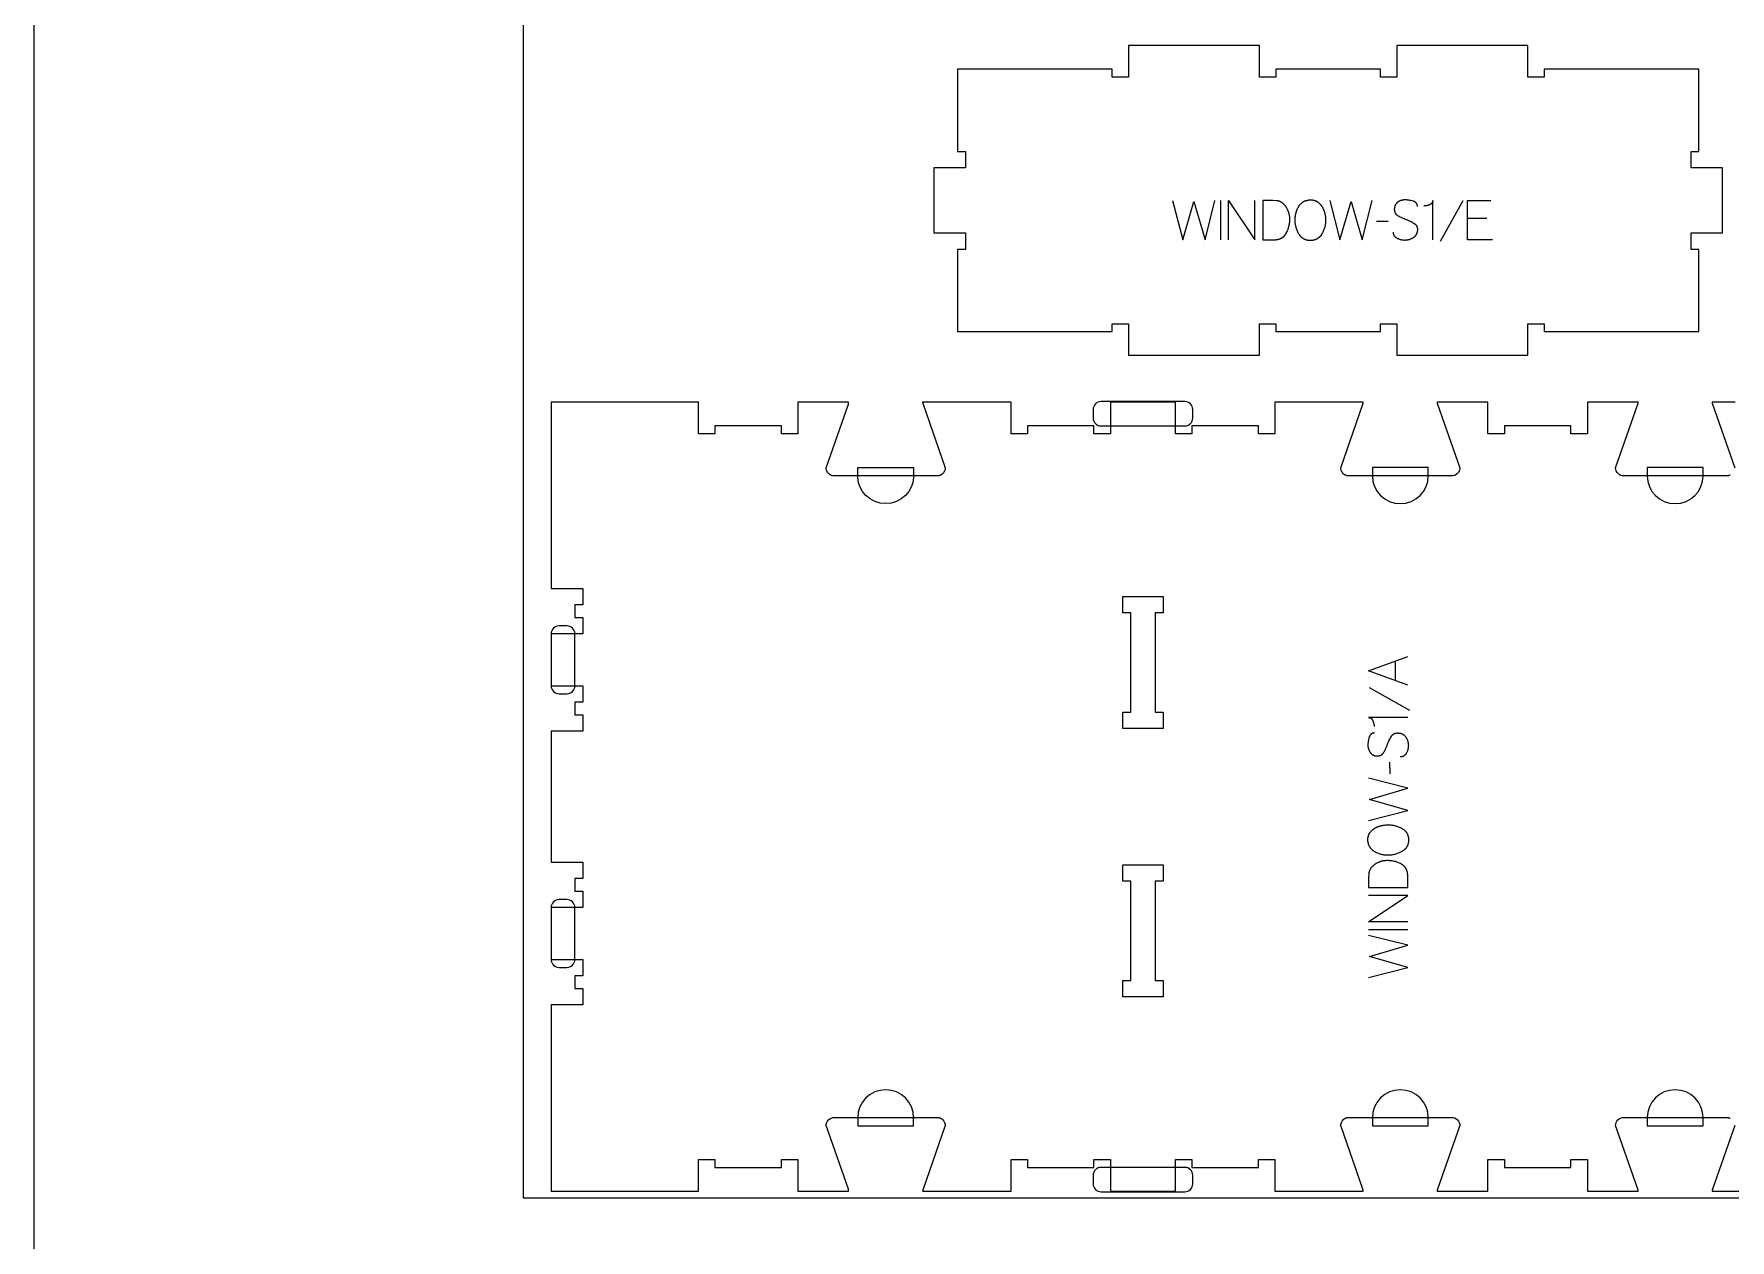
# Model space of a CAD drawing. Extents: x 0 to 4485, y 0 to 8771.
# Drawn here: x 0 to 1289, y 3731 to 4647 of the extents above; entities that cross this region are included whole.
import ezdxf

# ---------------------------------------------------------------- set-up
doc = ezdxf.new("R2010")
doc.units = 0
for name, color, linetype in [('0_SHEET_SPRUCEPLY_2440X122', 1, 'CONTINUOUS'), ('1_ANYTOOL_1MMDEEP_LABELS_S', 2, 'CONTINUOUS'), ('3_ANYTOOL_CUTTHROUGH_INSID', 4, 'CONTINUOUS'), ('4_ANYTOOL_CUTTHROUGH_OUTSI', 5, 'CONTINUOUS'), ('5_ANYTOOL_HALF_MILL_9MM_IN', 3, 'CONTINUOUS'), ('DONOTCUT', 7, 'CONTINUOUS')]:
    doc.layers.add(name, color=color, linetype=linetype)

msp = doc.modelspace()

# ---------------------------------------------------------------- linework, layer by layer
at = {"layer": '0_SHEET_SPRUCEPLY_2440X122'}
msp.add_lwpolyline([(371.7, 4982.6), (371.7, 3762.6), (2811.7, 3762.6), (2811.7, 4982.6)], close=True, dxfattribs=at)
at = {"layer": '1_ANYTOOL_1MMDEEP_LABELS_S', "color": 2}
for points in [[(865.4, 4520.8), (873.1, 4490.8), (881.6, 4519.9), (890.1, 4490.8), (897.6, 4520.8)], [(901.9, 4520.8), (901.9, 4490.8)], [(907.9, 4490.8), (907.9, 4520.8), (928, 4490.8), (928, 4520.8)], [(984.8, 4520.8), (992.5, 4490.8), (1001, 4519.9), (1009.5, 4490.8), (1017, 4520.8)], [(1051.4, 4516.2), (1051.4, 4516.4), (1051.4, 4516.5), (1051.4, 4516.6), (1051.4, 4516.7), (1051.4, 4516.8), (1051.4, 4516.8), (1051.4, 4516.9), (1051.4, 4517), (1051.4, 4517.1), (1051.3, 4517.2), (1051.3, 4517.3), (1051.3, 4517.4), (1051.3, 4517.4), (1051.3, 4517.5), (1051.2, 4517.6), (1051.2, 4517.7), (1051.2, 4517.7), (1051.1, 4517.8), (1051.1, 4517.9), (1051.1, 4518), (1051, 4518), (1051, 4518.1), (1051, 4518.2), (1050.9, 4518.3), (1050.9, 4518.3), (1050.8, 4518.4), (1050.8, 4518.5), (1050.8, 4518.5), (1050.7, 4518.6), (1050.7, 4518.7), (1050.6, 4518.7), (1050.6, 4518.8), (1050.5, 4518.8), (1050.5, 4518.9), (1050.4, 4519), (1050.3, 4519), (1050.3, 4519.1), (1050.2, 4519.1), (1050.2, 4519.2), (1050.1, 4519.2), (1050, 4519.3), (1050, 4519.3), (1049.9, 4519.4), (1049.8, 4519.4), (1049.7, 4519.5), (1049.7, 4519.5), (1049.6, 4519.6), (1049.5, 4519.6), (1049.4, 4519.7), (1049.3, 4519.7), (1049.3, 4519.8), (1049.1, 4519.8), (1048.9, 4519.9), (1048.7, 4520), (1048.6, 4520.1), (1048.4, 4520.1), (1048.2, 4520.2), (1047.3, 4520.4), (1046.5, 4520.6), (1045.8, 4520.8), (1045, 4520.9), (1044.6, 4521), (1044.2, 4521), (1043.9, 4521), (1043.5, 4521.1), (1043.1, 4521.1), (1042.8, 4521.1), (1042.4, 4521.1), (1042, 4521.1), (1041.9, 4521.1), (1041.7, 4521.1), (1041.5, 4521.1), (1041.3, 4521.1), (1041.1, 4521.1), (1040.9, 4521.1), (1040.7, 4521), (1040.5, 4521), (1040.3, 4521), (1040.2, 4521), (1040, 4520.9), (1039.8, 4520.9), (1039.6, 4520.8), (1039.4, 4520.8), (1039.3, 4520.7), (1039.1, 4520.7), (1038.9, 4520.6), (1038.7, 4520.6), (1038.6, 4520.5), (1038.4, 4520.4), (1038.2, 4520.3), (1038, 4520.3), (1037.9, 4520.2), (1037.7, 4520.1), (1037.5, 4520), (1037.4, 4519.9), (1037.2, 4519.8), (1037.1, 4519.7), (1036.9, 4519.6), (1036.7, 4519.5), (1036.6, 4519.4), (1036.4, 4519.3), (1036.3, 4519.2), (1036.1, 4519.1), (1036, 4519), (1035.8, 4518.8), (1035.7, 4518.7), (1035.6, 4518.6), (1035.5, 4518.4), (1035.3, 4518.3), (1035.2, 4518.2), (1035.1, 4518), (1035, 4517.9), (1034.9, 4517.7), (1034.8, 4517.6), (1034.7, 4517.4), (1034.6, 4517.3), (1034.6, 4517.1), (1034.5, 4516.9), (1034.4, 4516.8), (1034.4, 4516.6), (1034.3, 4516.4), (1034.2, 4516.2), (1034.2, 4516.1), (1034.1, 4515.9), (1034.1, 4515.7), (1034.1, 4515.5), (1034, 4515.3), (1034, 4515.1), (1034, 4514.9), (1034, 4514.7), (1034, 4514.5), (1033.9, 4514.3), (1033.9, 4514.1), (1033.9, 4513.9), (1034, 4513.7), (1034, 4513.5), (1034, 4513.3), (1034, 4513.1), (1034, 4512.9), (1034.1, 4512.7), (1034.1, 4512.5), (1034.2, 4512.3), (1034.2, 4512.1), (1034.3, 4511.9), (1034.3, 4511.8), (1034.4, 4511.7), (1034.4, 4511.6), (1034.4, 4511.5), (1034.5, 4511.4), (1034.5, 4511.3), (1034.6, 4511.3), (1034.6, 4511.2), (1034.7, 4511.1), (1034.7, 4511), (1034.7, 4510.9), (1034.8, 4510.9), (1034.8, 4510.8), (1034.9, 4510.7), (1034.9, 4510.6), (1035, 4510.6), (1035.1, 4510.5), (1035.1, 4510.4), (1035.2, 4510.4), (1035.2, 4510.3), (1035.3, 4510.2), (1035.3, 4510.2), (1035.4, 4510.1), (1035.5, 4510), (1035.5, 4510), (1035.7, 4509.8), (1035.8, 4509.7), (1036, 4509.6), (1036.1, 4509.5), (1036.3, 4509.4), (1036.4, 4509.3), (1036.6, 4509.1), (1036.8, 4509), (1037.5, 4508.7), (1038.2, 4508.3), (1039, 4507.9), (1039.7, 4507.6), (1040.5, 4507.2), (1041.3, 4506.9), (1042.1, 4506.6), (1042.9, 4506.2), (1043.8, 4505.9), (1044.6, 4505.6), (1045.4, 4505.3), (1046.1, 4504.9), (1046.9, 4504.5), (1047.6, 4504.1), (1048.3, 4503.7), (1049, 4503.3), (1049.2, 4503.2), (1049.3, 4503.1), (1049.5, 4503), (1049.5, 4502.9), (1049.6, 4502.8), (1049.7, 4502.8), (1049.8, 4502.7), (1049.8, 4502.7), (1049.9, 4502.6), (1050, 4502.5), (1050, 4502.5), (1050.1, 4502.4), (1050.2, 4502.3), (1050.2, 4502.3), (1050.3, 4502.2), (1050.3, 4502.1), (1050.4, 4502), (1050.4, 4502), (1050.5, 4501.9), (1050.5, 4501.8), (1050.6, 4501.7), (1050.6, 4501.7), (1050.7, 4501.6), (1050.7, 4501.5), (1050.8, 4501.4), (1050.8, 4501.3), (1050.9, 4501.3), (1050.9, 4501.2), (1050.9, 4501.1), (1051, 4501), (1051, 4500.9), (1051, 4500.8), (1051.1, 4500.7), (1051.1, 4500.6), (1051.1, 4500.6), (1051.2, 4500.5), (1051.2, 4500.4), (1051.2, 4500.2), (1051.3, 4500), (1051.3, 4499.8), (1051.4, 4499.6), (1051.4, 4499.4), (1051.4, 4499.2), (1051.4, 4499), (1051.4, 4498.8), (1051.4, 4498.5), (1051.4, 4498.3), (1051.4, 4498.1), (1051.4, 4497.9), (1051.4, 4497.6), (1051.3, 4497.4), (1051.3, 4497.2), (1051.3, 4497), (1051.2, 4496.7), (1051.2, 4496.5), (1051.1, 4496.3), (1051.1, 4496.1), (1051, 4495.9), (1051, 4495.7), (1050.9, 4495.5), (1050.8, 4495.3), (1050.7, 4495.1), (1050.6, 4495), (1050.5, 4494.8), (1050.4, 4494.6), (1050.3, 4494.4), (1050.2, 4494.3), (1050.1, 4494.1), (1050, 4493.9), (1049.9, 4493.8), (1049.8, 4493.6), (1049.6, 4493.5), (1049.5, 4493.3), (1049.3, 4493.2), (1049.2, 4493.1), (1049.1, 4492.9), (1048.9, 4492.8), (1048.7, 4492.7), (1048.6, 4492.5), (1048.4, 4492.4), (1048.2, 4492.3), (1047.9, 4492.1), (1047.5, 4491.9), (1047.1, 4491.7), (1046.8, 4491.5), (1046.4, 4491.3), (1046, 4491.2), (1045.8, 4491.1), (1045.6, 4491.1), (1045.4, 4491), (1045.2, 4490.9), (1045, 4490.9), (1044.8, 4490.8), (1044.6, 4490.8), (1044.5, 4490.7), (1044.3, 4490.7), (1044.1, 4490.6), (1043.9, 4490.6), (1043.7, 4490.6), (1043.5, 4490.5), (1043.3, 4490.5), (1042.8, 4490.5), (1042.4, 4490.5), (1042, 4490.4), (1041.6, 4490.4), (1041.2, 4490.5), (1040.8, 4490.5), (1040.4, 4490.5), (1040, 4490.6), (1039.6, 4490.6), (1039.2, 4490.7), (1038.8, 4490.8), (1038.5, 4490.9), (1038.1, 4491), (1037.7, 4491.2), (1037.4, 4491.3), (1037, 4491.5), (1036.7, 4491.6), (1036.3, 4491.8), (1036, 4492), (1035.8, 4492.1), (1035.6, 4492.2), (1035.5, 4492.3), (1035.3, 4492.4), (1035.2, 4492.5), (1035, 4492.6), (1034.9, 4492.8), (1034.8, 4492.9), (1034.6, 4493), (1034.5, 4493.1), (1034.4, 4493.3), (1034.3, 4493.4), (1034.2, 4493.5), (1034.2, 4493.5), (1034.1, 4493.6), (1034.1, 4493.7), (1034, 4493.7), (1034, 4493.8), (1033.9, 4493.9), (1033.9, 4493.9), (1033.9, 4494), (1033.8, 4494.1), (1033.8, 4494.2), (1033.7, 4494.2), (1033.7, 4494.3), (1033.7, 4494.4), (1033.6, 4494.5), (1033.6, 4494.6), (1033.6, 4494.6), (1033.5, 4494.7), (1033.5, 4494.8), (1033.5, 4494.9), (1033.4, 4495), (1033.4, 4495.2), (1033.3, 4495.4), (1033.3, 4495.6), (1033.3, 4495.7), (1033.3, 4495.9), (1033.2, 4496.1), (1033.2, 4496.3), (1033.2, 4496.5), (1033.2, 4496.7)], [(1063.3, 4490.8), (1063.3, 4520.8), (1063.3, 4520.7), (1063.3, 4520.5), (1063.2, 4520.4), (1063.2, 4520.2), (1063.2, 4520.1), (1063.1, 4520), (1063.1, 4519.8), (1063, 4519.7), (1063, 4519.6), (1062.9, 4519.4), (1062.9, 4519.4), (1062.9, 4519.3), (1062.8, 4519.3), (1062.8, 4519.2), (1062.8, 4519.1), (1062.7, 4519.1), (1062.7, 4519), (1062.7, 4519), (1062.6, 4518.9), (1062.6, 4518.9), (1062.5, 4518.8), (1062.5, 4518.8), (1062.5, 4518.7), (1062.4, 4518.7), (1062.4, 4518.6), (1062.3, 4518.6), (1062.3, 4518.5), (1062.2, 4518.5), (1062.2, 4518.4), (1062.1, 4518.4), (1062.1, 4518.3), (1062, 4518.3), (1061.9, 4518.2), (1061.8, 4518.1), (1061.7, 4518), (1061.6, 4517.9), (1061.5, 4517.8), (1061.4, 4517.8), (1061.2, 4517.7), (1061.1, 4517.6), (1061, 4517.6), (1060.8, 4517.5), (1060.7, 4517.4), (1060.4, 4517.3), (1060.1, 4517.2), (1059.8, 4517.1), (1059.5, 4517), (1059.3, 4516.9), (1059, 4516.8), (1058.7, 4516.8), (1058.4, 4516.7), (1058.2, 4516.6), (1057.9, 4516.6), (1057.6, 4516.6), (1057.4, 4516.5), (1057.1, 4516.5), (1056.8, 4516.5), (1056.6, 4516.5), (1056.3, 4516.5)], [(1086, 4520.3), (1068.8, 4489.5)], [(1108.4, 4490.8), (1089.4, 4490.8), (1089.4, 4520.8), (1107.3, 4520.8)], [(1029.2, 4504.7), (1020.4, 4504.6)], [(1104.1, 4506.9), (1089.4, 4506.9)], [(1044.2, 4152.3), (1014.2, 4163.2), (1044.2, 4174.2)], [(1034.7, 4155.7), (1034.7, 4170.7)], [(1014.7, 4150.6), (1045.5, 4133.4)], [(1044.2, 4127.8), (1014.2, 4127.8), (1014.3, 4127.8), (1014.5, 4127.8), (1014.6, 4127.8), (1014.8, 4127.7), (1014.9, 4127.7), (1015, 4127.7), (1015.2, 4127.6), (1015.3, 4127.6), (1015.4, 4127.5), (1015.6, 4127.5), (1015.6, 4127.4), (1015.7, 4127.4), (1015.7, 4127.4), (1015.8, 4127.3), (1015.9, 4127.3), (1015.9, 4127.3), (1016, 4127.2), (1016, 4127.2), (1016.1, 4127.2), (1016.1, 4127.1), (1016.2, 4127.1), (1016.2, 4127), (1016.3, 4127), (1016.4, 4127), (1016.4, 4126.9), (1016.5, 4126.9), (1016.5, 4126.8), (1016.6, 4126.8), (1016.6, 4126.7), (1016.6, 4126.7), (1016.7, 4126.6), (1016.7, 4126.6), (1016.8, 4126.5), (1016.9, 4126.4), (1017, 4126.3), (1017.1, 4126.1), (1017.2, 4126), (1017.2, 4125.9), (1017.3, 4125.8), (1017.4, 4125.6), (1017.5, 4125.5), (1017.5, 4125.4), (1017.6, 4125.2), (1017.7, 4124.9), (1017.8, 4124.7), (1017.9, 4124.4), (1018, 4124.1), (1018.1, 4123.8), (1018.2, 4123.5), (1018.2, 4123.3), (1018.3, 4123), (1018.4, 4122.7), (1018.4, 4122.4), (1018.5, 4122.2), (1018.5, 4121.9), (1018.5, 4121.6), (1018.5, 4121.4), (1018.5, 4121.1), (1018.5, 4120.9)], [(1018.8, 4116), (1018.6, 4116), (1018.5, 4116), (1018.4, 4116), (1018.3, 4116), (1018.3, 4115.9), (1018.2, 4115.9), (1018.1, 4115.9), (1018, 4115.9), (1017.9, 4115.9), (1017.8, 4115.9), (1017.7, 4115.9), (1017.7, 4115.8), (1017.6, 4115.8), (1017.5, 4115.8), (1017.4, 4115.8), (1017.3, 4115.7), (1017.3, 4115.7), (1017.2, 4115.7), (1017.1, 4115.7), (1017, 4115.6), (1017, 4115.6), (1016.9, 4115.5), (1016.8, 4115.5), (1016.7, 4115.5), (1016.7, 4115.4), (1016.6, 4115.4), (1016.5, 4115.3), (1016.5, 4115.3), (1016.4, 4115.3), (1016.3, 4115.2), (1016.3, 4115.2), (1016.2, 4115.1), (1016.2, 4115), (1016.1, 4115), (1016, 4114.9), (1016, 4114.9), (1015.9, 4114.8), (1015.9, 4114.8), (1015.8, 4114.7), (1015.8, 4114.6), (1015.7, 4114.6), (1015.7, 4114.5), (1015.6, 4114.4), (1015.6, 4114.4), (1015.5, 4114.3), (1015.5, 4114.2), (1015.4, 4114.1), (1015.4, 4114), (1015.3, 4114), (1015.3, 4113.9), (1015.2, 4113.8), (1015.2, 4113.6), (1015.1, 4113.5), (1015, 4113.3), (1014.9, 4113.1), (1014.9, 4112.9), (1014.8, 4112.7), (1014.6, 4111.9), (1014.4, 4111.1), (1014.2, 4110.3), (1014.1, 4109.5), (1014.1, 4109.1), (1014, 4108.8), (1014, 4108.4), (1013.9, 4108), (1013.9, 4107.7), (1013.9, 4107.3), (1013.9, 4106.9), (1013.9, 4106.6), (1013.9, 4106.4), (1013.9, 4106.2), (1013.9, 4106), (1013.9, 4105.8), (1013.9, 4105.6), (1013.9, 4105.4), (1014, 4105.2), (1014, 4105.1), (1014, 4104.9), (1014.1, 4104.7), (1014.1, 4104.5), (1014.1, 4104.3), (1014.2, 4104.2), (1014.2, 4104), (1014.3, 4103.8), (1014.3, 4103.6), (1014.4, 4103.4), (1014.5, 4103.3), (1014.5, 4103.1), (1014.6, 4102.9), (1014.7, 4102.8), (1014.7, 4102.6), (1014.8, 4102.4), (1014.9, 4102.3), (1015, 4102.1), (1015.1, 4101.9), (1015.2, 4101.8), (1015.3, 4101.6), (1015.4, 4101.4), (1015.5, 4101.3), (1015.6, 4101.1), (1015.7, 4101), (1015.8, 4100.8), (1015.9, 4100.7), (1016.1, 4100.5), (1016.2, 4100.4), (1016.3, 4100.3), (1016.4, 4100.1), (1016.6, 4100), (1016.7, 4099.9), (1016.8, 4099.8), (1017, 4099.7), (1017.1, 4099.6), (1017.3, 4099.5), (1017.4, 4099.4), (1017.6, 4099.3), (1017.7, 4099.2), (1017.9, 4099.1), (1018.1, 4099), (1018.2, 4099), (1018.4, 4098.9), (1018.6, 4098.8), (1018.8, 4098.8), (1018.9, 4098.7), (1019.1, 4098.7), (1019.3, 4098.6), (1019.5, 4098.6), (1019.7, 4098.6), (1019.9, 4098.5), (1020.1, 4098.5), (1020.3, 4098.5), (1020.5, 4098.5), (1020.7, 4098.5), (1020.9, 4098.5), (1021.1, 4098.5), (1021.3, 4098.5), (1021.5, 4098.5), (1021.7, 4098.5), (1021.9, 4098.6), (1022.1, 4098.6), (1022.3, 4098.6), (1022.5, 4098.7), (1022.7, 4098.7), (1022.9, 4098.8), (1023.1, 4098.8), (1023.2, 4098.9), (1023.3, 4098.9), (1023.4, 4099), (1023.5, 4099), (1023.6, 4099), (1023.7, 4099.1), (1023.7, 4099.1), (1023.8, 4099.1), (1023.9, 4099.2), (1024, 4099.2), (1024.1, 4099.3), (1024.1, 4099.3), (1024.2, 4099.4), (1024.3, 4099.4), (1024.4, 4099.5), (1024.4, 4099.5), (1024.5, 4099.6), (1024.6, 4099.6), (1024.6, 4099.7), (1024.7, 4099.8), (1024.8, 4099.8), (1024.9, 4099.9), (1024.9, 4099.9), (1025, 4100), (1025, 4100.1), (1025.2, 4100.2), (1025.3, 4100.4), (1025.4, 4100.5), (1025.5, 4100.7), (1025.6, 4100.8), (1025.8, 4101), (1025.9, 4101.1), (1026, 4101.3), (1026.4, 4102), (1026.7, 4102.8), (1027.1, 4103.5), (1027.5, 4104.3), (1027.8, 4105.1), (1028.1, 4105.8), (1028.5, 4106.7), (1028.8, 4107.5), (1029.1, 4108.3), (1029.4, 4109.1), (1029.8, 4109.9), (1030.1, 4110.7), (1030.5, 4111.4), (1030.9, 4112.1), (1031.3, 4112.8), (1031.7, 4113.5), (1031.8, 4113.7), (1031.9, 4113.9), (1032, 4114), (1032.1, 4114.1), (1032.2, 4114.2), (1032.2, 4114.2), (1032.3, 4114.3), (1032.4, 4114.4), (1032.4, 4114.4), (1032.5, 4114.5), (1032.5, 4114.6), (1032.6, 4114.6), (1032.7, 4114.7), (1032.8, 4114.8), (1032.8, 4114.8), (1032.9, 4114.9), (1033, 4114.9), (1033, 4115), (1033.1, 4115), (1033.2, 4115.1), (1033.3, 4115.1), (1033.3, 4115.2), (1033.4, 4115.2), (1033.5, 4115.3), (1033.6, 4115.3), (1033.7, 4115.4), (1033.8, 4115.4), (1033.8, 4115.4), (1033.9, 4115.5), (1034, 4115.5), (1034.1, 4115.6), (1034.2, 4115.6), (1034.3, 4115.6), (1034.4, 4115.6), (1034.4, 4115.7), (1034.5, 4115.7), (1034.6, 4115.7), (1034.8, 4115.8), (1035, 4115.8), (1035.2, 4115.9), (1035.4, 4115.9), (1035.6, 4115.9), (1035.8, 4115.9), (1036, 4115.9), (1036.2, 4116), (1036.5, 4116), (1036.7, 4116), (1036.9, 4115.9), (1037.1, 4115.9), (1037.4, 4115.9), (1037.6, 4115.9), (1037.8, 4115.9), (1038, 4115.8), (1038.3, 4115.8), (1038.5, 4115.7), (1038.7, 4115.7), (1038.9, 4115.6), (1039.1, 4115.6), (1039.3, 4115.5), (1039.5, 4115.4), (1039.7, 4115.3), (1039.9, 4115.3), (1040, 4115.2), (1040.2, 4115.1), (1040.4, 4115), (1040.6, 4114.9), (1040.7, 4114.8), (1040.9, 4114.7), (1041.1, 4114.5), (1041.2, 4114.4), (1041.4, 4114.3), (1041.5, 4114.2), (1041.7, 4114), (1041.8, 4113.9), (1041.9, 4113.7), (1042.1, 4113.6), (1042.2, 4113.4), (1042.3, 4113.3), (1042.5, 4113.1), (1042.6, 4112.9), (1042.7, 4112.8), (1042.9, 4112.4), (1043.1, 4112), (1043.3, 4111.7), (1043.5, 4111.3), (1043.7, 4110.9), (1043.8, 4110.5), (1043.9, 4110.4), (1043.9, 4110.2), (1044, 4110), (1044.1, 4109.8), (1044.1, 4109.6), (1044.2, 4109.4), (1044.2, 4109.2), (1044.3, 4109), (1044.3, 4108.8), (1044.4, 4108.6), (1044.4, 4108.4), (1044.4, 4108.2), (1044.5, 4108), (1044.5, 4107.8), (1044.5, 4107.4), (1044.5, 4107), (1044.6, 4106.6), (1044.6, 4106.2), (1044.5, 4105.7), (1044.5, 4105.3), (1044.5, 4104.9), (1044.4, 4104.5), (1044.4, 4104.2), (1044.3, 4103.8), (1044.2, 4103.4), (1044.1, 4103), (1044, 4102.6), (1043.8, 4102.3), (1043.7, 4101.9), (1043.6, 4101.5), (1043.4, 4101.2), (1043.2, 4100.8), (1043, 4100.5), (1042.9, 4100.3), (1042.8, 4100.2), (1042.7, 4100), (1042.6, 4099.9), (1042.5, 4099.7), (1042.4, 4099.6), (1042.3, 4099.4), (1042.1, 4099.3), (1042, 4099.2), (1041.9, 4099.1), (1041.7, 4098.9), (1041.6, 4098.8), (1041.5, 4098.8), (1041.5, 4098.7), (1041.4, 4098.7), (1041.3, 4098.6), (1041.3, 4098.6), (1041.2, 4098.5), (1041.1, 4098.5), (1041.1, 4098.4), (1041, 4098.4), (1040.9, 4098.4), (1040.8, 4098.3), (1040.8, 4098.3), (1040.7, 4098.2), (1040.6, 4098.2), (1040.5, 4098.2), (1040.4, 4098.1), (1040.4, 4098.1), (1040.3, 4098.1), (1040.2, 4098.1), (1040.1, 4098), (1040, 4098), (1039.8, 4097.9), (1039.6, 4097.9), (1039.4, 4097.9), (1039.3, 4097.8), (1039.1, 4097.8), (1038.9, 4097.8), (1038.7, 4097.8), (1038.5, 4097.8), (1038.3, 4097.8)], [(1030.3, 4093.7), (1030.4, 4084.9)], [(1014.2, 4049.4), (1044.2, 4057.1), (1015.1, 4065.5), (1044.2, 4074), (1014.2, 4081.5)], [(1044.2, 3972.5), (1014.2, 3972.5), (1044.2, 3992.5), (1014.2, 3992.5)], [(1014.2, 3966.5), (1044.2, 3966.5)], [(1014.2, 3930), (1044.2, 3937.7), (1015.1, 3946.1), (1044.2, 3954.6), (1014.2, 3962.1)]]:
    msp.add_lwpolyline(points, dxfattribs=at)
for points in [[(934, 4520.8), (934, 4490.8), (942.6, 4490.9), (943, 4490.9), (943.4, 4490.9), (943.8, 4490.9), (944.2, 4491), (944.6, 4491), (944.9, 4491.1), (945.3, 4491.1), (945.6, 4491.2), (946, 4491.3), (946.3, 4491.4), (946.7, 4491.5), (947, 4491.6), (947.3, 4491.7), (947.5, 4491.8), (947.6, 4491.9), (947.8, 4491.9), (947.9, 4492), (948.1, 4492.1), (948.2, 4492.2), (948.4, 4492.3), (948.5, 4492.3), (948.6, 4492.4), (948.8, 4492.5), (948.9, 4492.6), (949, 4492.7), (949.2, 4492.8), (949.3, 4492.9), (949.4, 4493), (949.6, 4493.1), (949.7, 4493.2), (949.8, 4493.3), (949.9, 4493.4), (950, 4493.5), (950.2, 4493.6), (950.3, 4493.7), (950.4, 4493.8), (950.5, 4494), (950.6, 4494.1), (950.7, 4494.2), (950.8, 4494.3), (950.9, 4494.5), (951, 4494.6), (951.1, 4494.7), (951.2, 4494.9), (951.3, 4495), (951.5, 4495.3), (951.7, 4495.6), (951.8, 4495.9), (952.1, 4496.5), (952.4, 4497.1), (952.7, 4497.8), (953, 4498.4), (953.2, 4499), (953.4, 4499.7), (953.6, 4500.3), (953.8, 4501), (953.9, 4501.7), (954.1, 4502.3), (954.2, 4503), (954.3, 4503.7), (954.4, 4504.4), (954.4, 4505.1), (954.4, 4505.8), (954.4, 4506.5), (954.4, 4507.1), (954.4, 4507.7), (954.4, 4508.2), (954.3, 4508.8), (954.2, 4509.4), (954.2, 4509.7), (954.1, 4510), (954, 4510.2), (954, 4510.5), (953.9, 4510.8), (953.8, 4511.1), (953.7, 4511.4), (953.7, 4511.6), (953.6, 4511.9), (953.5, 4512.2), (953.4, 4512.4), (953.3, 4512.7), (953.2, 4513), (953, 4513.2), (952.8, 4513.8), (952.5, 4514.3), (952.3, 4514.8), (952, 4515.3), (951.8, 4515.6), (951.6, 4515.9), (951.4, 4516.2), (951.2, 4516.5), (951, 4516.7), (950.7, 4517), (950.5, 4517.3), (950.3, 4517.5), (950.1, 4517.7), (949.9, 4517.9), (949.6, 4518.2), (949.4, 4518.4), (949.2, 4518.6), (948.9, 4518.7), (948.7, 4518.9), (948.4, 4519.1), (948.2, 4519.2), (947.9, 4519.4), (947.7, 4519.5), (947.4, 4519.7), (947.2, 4519.8), (946.9, 4519.9), (946.6, 4520), (946.4, 4520.1), (946.1, 4520.2), (945.8, 4520.3), (945.5, 4520.3), (945.2, 4520.4), (944.9, 4520.4), (944.6, 4520.5), (944.4, 4520.5), (944.1, 4520.5), (941.6, 4520.6), (939.1, 4520.7), (936.6, 4520.8)], [(970.5, 4521.1), (970.9, 4521.1), (971.3, 4521.1), (971.6, 4521.1), (972, 4521), (972.1, 4521), (972.3, 4521), (972.5, 4521), (972.6, 4520.9), (972.8, 4520.9), (973, 4520.8), (973.1, 4520.8), (973.3, 4520.8), (973.5, 4520.7), (973.6, 4520.7), (973.8, 4520.6), (973.9, 4520.6), (974.1, 4520.5), (974.2, 4520.4), (974.4, 4520.4), (974.5, 4520.3), (974.7, 4520.2), (974.8, 4520.2), (974.9, 4520.1), (975.1, 4520), (975.2, 4519.9), (975.4, 4519.8), (975.5, 4519.7), (975.6, 4519.7), (975.9, 4519.5), (976.1, 4519.3), (976.4, 4519.1), (976.6, 4518.9), (976.9, 4518.7), (977.1, 4518.4), (977.3, 4518.2), (977.5, 4518), (977.7, 4517.7), (977.9, 4517.5), (978.2, 4517.2), (978.3, 4517), (978.5, 4516.7), (978.7, 4516.5), (978.9, 4516.2), (979.1, 4515.9), (979.2, 4515.6), (979.4, 4515.3), (979.5, 4515), (979.7, 4514.7), (979.8, 4514.4), (980, 4514.1), (980.1, 4513.8), (980.2, 4513.5), (980.4, 4513.2), (980.5, 4512.9), (980.6, 4512.6), (980.7, 4512.2), (980.8, 4511.9), (980.9, 4511.6), (981, 4511.2), (981, 4510.9), (981.2, 4510.2), (981.3, 4509.5), (981.4, 4508.9), (981.5, 4508.2), (981.6, 4507.5), (981.6, 4506.9), (981.7, 4506.3), (981.7, 4505.6), (981.6, 4505), (981.6, 4504.3), (981.6, 4503.7), (981.5, 4503.1), (981.4, 4502.4), (981.3, 4501.8), (981.1, 4501.2), (981, 4500.5), (980.8, 4499.9), (980.6, 4499.2), (980.4, 4498.6), (980.1, 4498), (979.8, 4497.3), (979.5, 4496.7), (979.2, 4496.1), (978.9, 4495.4), (978.7, 4495.1), (978.5, 4494.8), (978.3, 4494.5), (978.2, 4494.2), (978, 4493.9), (977.7, 4493.7), (977.5, 4493.4), (977.3, 4493.2), (977.2, 4493.1), (977.1, 4493), (977, 4492.8), (976.9, 4492.7), (976.7, 4492.6), (976.6, 4492.5), (976.5, 4492.4), (976.4, 4492.3), (976.2, 4492.2), (976.1, 4492.1), (976, 4492), (975.9, 4491.9), (975.7, 4491.8), (975.6, 4491.8), (975.5, 4491.7), (975.3, 4491.6), (975.2, 4491.5), (975.1, 4491.4), (974.9, 4491.4), (974.8, 4491.3), (974.6, 4491.2), (974.5, 4491.2), (974.3, 4491.1), (974.2, 4491), (974, 4491), (973.9, 4490.9), (973.7, 4490.9), (973.6, 4490.8), (973.3, 4490.7), (973, 4490.6), (972.6, 4490.6), (972.3, 4490.5), (972, 4490.4), (971.6, 4490.4), (971.3, 4490.4), (970.9, 4490.3), (970.5, 4490.3), (970.2, 4490.3), (969.8, 4490.3), (969.4, 4490.3), (969, 4490.4), (968.7, 4490.4), (968.3, 4490.4), (968, 4490.5), (967.6, 4490.6), (967.3, 4490.6), (967, 4490.7), (966.7, 4490.8), (966.5, 4490.9), (966.3, 4490.9), (966.2, 4491), (966, 4491), (965.9, 4491.1), (965.7, 4491.2), (965.6, 4491.2), (965.4, 4491.3), (965.3, 4491.4), (965.1, 4491.5), (965, 4491.5), (964.9, 4491.6), (964.7, 4491.7), (964.6, 4491.8), (964.4, 4491.9), (964.3, 4492), (964.2, 4492.1), (964, 4492.1), (963.9, 4492.2), (963.8, 4492.3), (963.7, 4492.4), (963.5, 4492.6), (963.4, 4492.7), (963.3, 4492.8), (963.2, 4492.9), (963.1, 4493), (962.9, 4493.1), (962.8, 4493.2), (962.7, 4493.4), (962.6, 4493.5), (962.4, 4493.7), (962.2, 4494), (962, 4494.3), (961.8, 4494.6), (961.6, 4494.9), (961.4, 4495.2), (961.2, 4495.5), (960.9, 4496.2), (960.6, 4496.8), (960.3, 4497.4), (960, 4498.1), (959.8, 4498.7), (959.6, 4499.4), (959.3, 4500), (959.2, 4500.7), (959, 4501.4), (958.9, 4502), (958.7, 4502.7), (958.6, 4503.3), (958.6, 4504), (958.5, 4504.6), (958.5, 4505.3), (958.5, 4505.9), (958.5, 4506.6), (958.5, 4507.3), (958.6, 4508), (958.7, 4508.7), (958.8, 4509.3), (958.9, 4510), (959, 4510.6), (959.2, 4511.3), (959.4, 4511.9), (959.6, 4512.6), (959.8, 4513.2), (960.1, 4513.9), (960.4, 4514.5), (960.7, 4515.1), (961, 4515.7), (961.4, 4516.3), (961.6, 4516.6), (961.7, 4516.9), (961.9, 4517.2), (962.1, 4517.4), (962.4, 4517.7), (962.6, 4517.9), (962.8, 4518.2), (963, 4518.4), (963.1, 4518.5), (963.3, 4518.6), (963.4, 4518.7), (963.5, 4518.9), (963.6, 4519), (963.8, 4519.1), (963.9, 4519.2), (964, 4519.2), (964.1, 4519.3), (964.3, 4519.4), (964.4, 4519.5), (964.5, 4519.6), (964.7, 4519.7), (964.8, 4519.8), (965, 4519.8), (965.1, 4519.9), (965.2, 4520), (965.4, 4520.1), (965.7, 4520.2), (966, 4520.3), (966.3, 4520.5), (966.6, 4520.6), (966.9, 4520.7), (967.3, 4520.8), (967.6, 4520.8), (967.9, 4520.9), (968.3, 4521), (968.6, 4521), (969, 4521.1), (969.4, 4521.1), (969.7, 4521.1), (970.1, 4521.1)], [(1013.9, 4035.1), (1013.9, 4035.4), (1013.9, 4035.8), (1013.9, 4036.2), (1014, 4036.5), (1014, 4036.7), (1014, 4036.8), (1014, 4037), (1014.1, 4037.2), (1014.1, 4037.3), (1014.2, 4037.5), (1014.2, 4037.7), (1014.2, 4037.8), (1014.3, 4038), (1014.3, 4038.1), (1014.4, 4038.3), (1014.5, 4038.5), (1014.5, 4038.6), (1014.6, 4038.8), (1014.6, 4038.9), (1014.7, 4039.1), (1014.8, 4039.2), (1014.8, 4039.3), (1014.9, 4039.5), (1015, 4039.6), (1015.1, 4039.8), (1015.2, 4039.9), (1015.3, 4040), (1015.4, 4040.2), (1015.5, 4040.4), (1015.7, 4040.7), (1015.9, 4040.9), (1016.1, 4041.2), (1016.4, 4041.4), (1016.6, 4041.6), (1016.8, 4041.9), (1017, 4042.1), (1017.3, 4042.3), (1017.5, 4042.5), (1017.8, 4042.7), (1018, 4042.9), (1018.3, 4043.1), (1018.5, 4043.3), (1018.8, 4043.4), (1019.1, 4043.6), (1019.4, 4043.8), (1019.7, 4043.9), (1020, 4044.1), (1020.3, 4044.2), (1020.6, 4044.4), (1020.9, 4044.5), (1021.2, 4044.6), (1021.5, 4044.8), (1021.8, 4044.9), (1022.1, 4045), (1022.4, 4045.1), (1022.8, 4045.2), (1023.1, 4045.3), (1023.4, 4045.4), (1023.8, 4045.5), (1024.1, 4045.6), (1024.8, 4045.7), (1025.5, 4045.9), (1026.1, 4046), (1026.8, 4046), (1027.5, 4046.1), (1028.1, 4046.2), (1028.8, 4046.2), (1029.4, 4046.2), (1030, 4046.2), (1030.7, 4046.2), (1031.3, 4046.1), (1031.9, 4046), (1032.6, 4045.9), (1033.2, 4045.8), (1033.9, 4045.7), (1034.5, 4045.5), (1035.1, 4045.3), (1035.8, 4045.1), (1036.4, 4044.9), (1037, 4044.6), (1037.7, 4044.4), (1038.3, 4044.1), (1039, 4043.8), (1039.6, 4043.4), (1039.9, 4043.3), (1040.2, 4043.1), (1040.5, 4042.9), (1040.8, 4042.7), (1041.1, 4042.5), (1041.3, 4042.3), (1041.6, 4042.1), (1041.8, 4041.9), (1041.9, 4041.7), (1042.1, 4041.6), (1042.2, 4041.5), (1042.3, 4041.4), (1042.4, 4041.3), (1042.5, 4041.2), (1042.6, 4041), (1042.7, 4040.9), (1042.8, 4040.8), (1042.9, 4040.7), (1043, 4040.5), (1043.1, 4040.4), (1043.2, 4040.3), (1043.2, 4040.1), (1043.3, 4040), (1043.4, 4039.9), (1043.5, 4039.7), (1043.6, 4039.6), (1043.6, 4039.5), (1043.7, 4039.3), (1043.8, 4039.2), (1043.8, 4039), (1043.9, 4038.9), (1044, 4038.7), (1044, 4038.6), (1044.1, 4038.4), (1044.1, 4038.3), (1044.2, 4038.1), (1044.3, 4037.8), (1044.4, 4037.5), (1044.4, 4037.2), (1044.5, 4036.8), (1044.6, 4036.5), (1044.6, 4036.2), (1044.6, 4035.8), (1044.7, 4035.4), (1044.7, 4035.1), (1044.7, 4034.7), (1044.7, 4034.3), (1044.7, 4034), (1044.6, 4033.6), (1044.6, 4033.2), (1044.6, 4032.9), (1044.5, 4032.5), (1044.4, 4032.2), (1044.4, 4031.8), (1044.3, 4031.5), (1044.2, 4031.2), (1044.1, 4031), (1044.1, 4030.9), (1044, 4030.7), (1044, 4030.6), (1043.9, 4030.4), (1043.8, 4030.3), (1043.8, 4030.1), (1043.7, 4030), (1043.6, 4029.8), (1043.5, 4029.7), (1043.5, 4029.5), (1043.4, 4029.4), (1043.3, 4029.3), (1043.2, 4029.1), (1043.1, 4029), (1043, 4028.8), (1043, 4028.7), (1042.9, 4028.6), (1042.8, 4028.5), (1042.7, 4028.3), (1042.6, 4028.2), (1042.5, 4028.1), (1042.3, 4028), (1042.2, 4027.8), (1042.1, 4027.7), (1042, 4027.6), (1041.9, 4027.5), (1041.8, 4027.4), (1041.6, 4027.3), (1041.5, 4027.2), (1041.3, 4026.9), (1041, 4026.7), (1040.7, 4026.5), (1040.4, 4026.3), (1040.1, 4026.1), (1039.8, 4026), (1039.5, 4025.8), (1038.9, 4025.4), (1038.2, 4025.1), (1037.6, 4024.8), (1036.9, 4024.6), (1036.3, 4024.3), (1035.6, 4024.1), (1035, 4023.9), (1034.3, 4023.7), (1033.7, 4023.5), (1033, 4023.4), (1032.4, 4023.3), (1031.7, 4023.2), (1031, 4023.1), (1030.4, 4023.1), (1029.7, 4023), (1029.1, 4023), (1028.4, 4023), (1027.7, 4023.1), (1027, 4023.1), (1026.3, 4023.2), (1025.7, 4023.3), (1025, 4023.4), (1024.4, 4023.6), (1023.7, 4023.7), (1023.1, 4023.9), (1022.4, 4024.1), (1021.8, 4024.4), (1021.2, 4024.6), (1020.5, 4024.9), (1019.9, 4025.2), (1019.3, 4025.6), (1018.7, 4025.9), (1018.4, 4026.1), (1018.1, 4026.3), (1017.8, 4026.5), (1017.6, 4026.7), (1017.3, 4026.9), (1017.1, 4027.1), (1016.8, 4027.3), (1016.6, 4027.6), (1016.5, 4027.7), (1016.4, 4027.8), (1016.3, 4027.9), (1016.2, 4028), (1016.1, 4028.2), (1016, 4028.3), (1015.9, 4028.4), (1015.8, 4028.6), (1015.7, 4028.7), (1015.6, 4028.8), (1015.5, 4028.9), (1015.4, 4029.1), (1015.3, 4029.2), (1015.2, 4029.4), (1015.2, 4029.5), (1015.1, 4029.6), (1015, 4029.8), (1014.9, 4029.9), (1014.8, 4030.2), (1014.7, 4030.5), (1014.6, 4030.8), (1014.4, 4031.2), (1014.3, 4031.5), (1014.3, 4031.8), (1014.2, 4032.1), (1014.1, 4032.5), (1014, 4032.8), (1014, 4033.2), (1013.9, 4033.5), (1013.9, 4033.9), (1013.9, 4034.3), (1013.9, 4034.7)], [(1014.2, 3998.6), (1044.2, 3998.6), (1044.1, 4007.1), (1044.1, 4007.5), (1044.1, 4007.9), (1044.1, 4008.3), (1044, 4008.7), (1044, 4009.1), (1043.9, 4009.5), (1043.9, 4009.8), (1043.8, 4010.2), (1043.7, 4010.5), (1043.6, 4010.9), (1043.5, 4011.2), (1043.4, 4011.5), (1043.3, 4011.8), (1043.2, 4012), (1043.1, 4012.2), (1043.1, 4012.3), (1043, 4012.5), (1042.9, 4012.6), (1042.8, 4012.8), (1042.8, 4012.9), (1042.7, 4013), (1042.6, 4013.2), (1042.5, 4013.3), (1042.4, 4013.4), (1042.3, 4013.6), (1042.2, 4013.7), (1042.1, 4013.8), (1042, 4014), (1041.9, 4014.1), (1041.8, 4014.2), (1041.7, 4014.3), (1041.6, 4014.5), (1041.5, 4014.6), (1041.4, 4014.7), (1041.3, 4014.8), (1041.2, 4014.9), (1041, 4015), (1040.9, 4015.1), (1040.8, 4015.2), (1040.7, 4015.4), (1040.5, 4015.5), (1040.4, 4015.6), (1040.3, 4015.7), (1040.1, 4015.8), (1040, 4015.8), (1039.7, 4016), (1039.4, 4016.2), (1039.1, 4016.4), (1038.5, 4016.7), (1037.9, 4017), (1037.2, 4017.3), (1036.6, 4017.5), (1036, 4017.8), (1035.3, 4018), (1034.7, 4018.2), (1034, 4018.3), (1033.3, 4018.5), (1032.7, 4018.6), (1032, 4018.7), (1031.3, 4018.8), (1030.6, 4018.9), (1029.9, 4018.9), (1029.2, 4019), (1028.5, 4019), (1027.9, 4019), (1027.3, 4018.9), (1026.8, 4018.9), (1026.2, 4018.8), (1025.6, 4018.7), (1025.3, 4018.7), (1025, 4018.6), (1024.8, 4018.6), (1024.5, 4018.5), (1024.2, 4018.4), (1023.9, 4018.4), (1023.6, 4018.3), (1023.4, 4018.2), (1023.1, 4018.1), (1022.8, 4018), (1022.6, 4017.9), (1022.3, 4017.8), (1022, 4017.7), (1021.8, 4017.6), (1021.2, 4017.3), (1020.7, 4017.1), (1020.2, 4016.8), (1019.7, 4016.5), (1019.4, 4016.3), (1019.1, 4016.1), (1018.8, 4015.9), (1018.5, 4015.7), (1018.3, 4015.5), (1018, 4015.3), (1017.8, 4015.1), (1017.5, 4014.8), (1017.3, 4014.6), (1017.1, 4014.4), (1016.8, 4014.2), (1016.6, 4013.9), (1016.4, 4013.7), (1016.3, 4013.5), (1016.1, 4013.2), (1015.9, 4013), (1015.8, 4012.7), (1015.6, 4012.5), (1015.5, 4012.2), (1015.3, 4012), (1015.2, 4011.7), (1015.1, 4011.4), (1015, 4011.2), (1014.9, 4010.9), (1014.8, 4010.6), (1014.8, 4010.3), (1014.7, 4010.1), (1014.6, 4009.8), (1014.6, 4009.5), (1014.5, 4009.2), (1014.5, 4008.9), (1014.5, 4008.6), (1014.4, 4006.2), (1014.3, 4003.7), (1014.3, 4001.2)]]:
    msp.add_lwpolyline(points, close=True, dxfattribs=at)
at = {"layer": '3_ANYTOOL_CUTTHROUGH_INSID', "color": 4}
for points in [[(827.9, 4219.8), (858.1, 4219.8), (858.1, 4207.3), (852.1, 4207.3), (852.1, 4131.8), (858.1, 4131.8), (858.1, 4119.3), (827.6, 4119.3), (827.6, 4131.8), (833.6, 4131.8), (833.6, 4207.3), (827.6, 4207.3), (827.6, 4219.8)], [(857.9, 3915.3), (827.6, 3915.3), (827.6, 3927.8), (833.6, 3927.8), (833.6, 4003.3), (827.6, 4003.3), (827.6, 4015.8), (858.1, 4015.8), (858.1, 4003.3), (852.1, 4003.3), (852.1, 3927.8), (858.1, 3927.8), (858.1, 3915.3)]]:
    msp.add_lwpolyline(points, close=True, dxfattribs=at)
at = {"layer": '4_ANYTOOL_CUTTHROUGH_OUTSI', "color": 5}
msp.add_lwpolyline([(831.9, 4403), (931.4, 4403), (931.4, 4427), (943.9, 4427), (943.9, 4421), (1023.4, 4421), (1023.4, 4427), (1035.9, 4427), (1035.9, 4403), (1135.4, 4403), (1135.4, 4427), (1147.9, 4427), (1147.9, 4421), (1265.4, 4421), (1265.4, 4483.5), (1259.4, 4483.5), (1259.4, 4496), (1283.4, 4496), (1283.4, 4545.5), (1259.4, 4545.5), (1259.4, 4558), (1265.4, 4558), (1265.4, 4620.5), (1147.9, 4620.5), (1147.9, 4614.5), (1135.4, 4614.5), (1135.4, 4638.5), (1035.9, 4638.5), (1035.9, 4614.5), (1023.4, 4614.5), (1023.4, 4620.5), (943.9, 4620.5), (943.9, 4614.5), (931.4, 4614.5), (931.4, 4638.5), (831.9, 4638.5), (831.9, 4614.5), (819.4, 4614.5), (819.4, 4620.5), (701.9, 4620.5), (701.9, 4558), (707.9, 4558), (707.9, 4545.5), (683.9, 4545.5), (683.9, 4496), (707.9, 4496), (707.9, 4483.5), (701.9, 4483.5), (701.9, 4421), (819.4, 4421), (819.4, 4427), (831.9, 4427)], close=True, dxfattribs=at)
for points in [[(1289.1, 4312), (1289, 4311.9), (1288.9, 4311.8), (1288.7, 4311.8), (1288.6, 4311.7), (1288.4, 4311.7), (1288.3, 4311.6), (1288.1, 4311.6), (1288, 4311.5), (1287.8, 4311.5), (1287.7, 4311.4), (1287.5, 4311.4), (1287.4, 4311.4), (1287.2, 4311.4), (1287.1, 4311.3), (1286.9, 4311.3), (1286.8, 4311.3), (1286.6, 4311.3), (1286.5, 4311.3), (1286.3, 4311.3), (1208.3, 4311.3, -0.414214), (1202.1, 4317.5), (1202.1, 4317.6), (1202.1, 4317.6), (1219, 4365.9), (1219, 4365.9, 0.061485), (1219.2, 4367.3), (1180.6, 4367.3), (1180.6, 4343.5), (1180.6, 4343.3), (1168.1, 4343.3), (1168.1, 4349.3), (1117.6, 4349.3), (1117.6, 4343.3), (1105.1, 4343.3), (1105.1, 4343.5), (1105.1, 4367.3), (1066.5, 4367.3), (1066.5, 4367.3, 0.061485), (1066.7, 4365.9), (1083.6, 4317.6), (1083.7, 4317.6), (1083.7, 4317.5), (1083.7, 4317.5, -0.414214), (1077.4, 4311.3), (999.4, 4311.3), (999.3, 4311.3), (999.1, 4311.3), (999, 4311.3), (998.8, 4311.3), (998.7, 4311.3), (998.5, 4311.4), (998.4, 4311.4), (998.2, 4311.4), (998.1, 4311.4), (997.9, 4311.5), (997.8, 4311.5), (997.6, 4311.6), (997.5, 4311.6), (997.3, 4311.7), (997.2, 4311.7), (997, 4311.8), (996.9, 4311.8), (996.7, 4311.9), (996.6, 4312), (996.5, 4312), (996.3, 4312.1), (996.2, 4312.2), (996.1, 4312.3), (995.9, 4312.4), (995.8, 4312.4), (995.7, 4312.5), (995.6, 4312.6), (995.4, 4312.7), (995.3, 4312.8), (995.2, 4312.9), (995.1, 4313), (995, 4313.1, -0.198912), (993.2, 4317.5), (993.2, 4317.6), (993.2, 4317.6), (1010.1, 4365.9), (1010.1, 4365.9, 0.061485), (1010.3, 4367.3), (943.1, 4367.3), (943.1, 4343.3), (930.6, 4343.3), (930.6, 4349.3), (880.1, 4349.3), (880.1, 4343.3), (867.6, 4343.3), (867.6, 4367.3), (818.1, 4367.3), (818.1, 4343.3), (805.6, 4343.3), (805.6, 4349.3), (755.1, 4349.3), (755.1, 4343.3), (742.6, 4343.3), (742.6, 4367.3), (675.4, 4367.3), (675.4, 4367.3, 0.061485), (675.7, 4365.9), (692.6, 4317.6), (692.6, 4317.5), (692.6, 4317.5, -0.198912), (690.7, 4313.1), (690.6, 4313), (690.5, 4312.9), (690.4, 4312.8), (690.3, 4312.7), (690.2, 4312.6), (690, 4312.5), (689.9, 4312.4), (689.8, 4312.4), (689.7, 4312.3), (689.5, 4312.2), (689.4, 4312.1), (689.3, 4312), (689.1, 4312), (689, 4311.9), (688.9, 4311.8), (688.7, 4311.8), (688.6, 4311.7), (688.4, 4311.7), (688.3, 4311.6), (688.1, 4311.6), (688, 4311.5), (687.8, 4311.5), (687.7, 4311.4), (687.5, 4311.4), (687.4, 4311.4), (687.2, 4311.4), (687.1, 4311.3), (686.9, 4311.3), (686.8, 4311.3), (686.6, 4311.3), (686.5, 4311.3), (686.3, 4311.3), (608.3, 4311.3, -0.414214), (602.1, 4317.5), (602.1, 4317.6), (602.1, 4317.6), (619, 4365.9), (619, 4365.9, 0.061485), (619.2, 4367.3), (580.6, 4367.3), (580.6, 4343.3), (568.1, 4343.3), (568.1, 4349.3), (517.6, 4349.3), (517.6, 4343.3), (505.1, 4343.3), (505.1, 4367.3), (393.1, 4367.3), (393.1, 4225.8), (417.1, 4225.8), (417.1, 4213.3), (411.1, 4213.3), (411.1, 4203.8), (417.1, 4203.8), (417.1, 4191.3), (393.1, 4191.3), (393.1, 4151.8), (417.1, 4151.8), (417.1, 4139.3), (411.1, 4139.3), (411.1, 4129.8), (417.1, 4129.8), (417.1, 4117.3), (393.1, 4117.3), (393.1, 4017.8), (417.1, 4017.8), (417.1, 4005.3), (411.1, 4005.3), (411.1, 3995.8), (417.1, 3995.8), (417.1, 3983.3), (393.1, 3983.3), (393.1, 3943.8), (417.1, 3943.8), (417.1, 3931.3), (411.1, 3931.3), (411.1, 3921.8), (417.1, 3921.8), (417.1, 3909.3), (393.1, 3909.3), (393.1, 3767.8), (505.1, 3767.8), (505.1, 3791.8), (517.6, 3791.8), (517.6, 3785.8), (568.1, 3785.8), (568.1, 3791.8), (580.6, 3791.8), (580.6, 3767.8), (619.2, 3767.8), (619.2, 3767.8, 0.061485), (619, 3769.2), (602.1, 3817.5), (602.1, 3817.5), (602.1, 3817.5, -0.414214), (608.3, 3823.8), (686.3, 3823.8), (686.5, 3823.8), (686.6, 3823.8), (686.8, 3823.8), (686.9, 3823.8), (687.1, 3823.7), (687.2, 3823.7), (687.4, 3823.7), (687.5, 3823.7), (687.7, 3823.6), (687.8, 3823.6), (688, 3823.6), (688.1, 3823.5), (688.3, 3823.5), (688.4, 3823.4), (688.6, 3823.4), (688.7, 3823.3), (688.9, 3823.3), (689, 3823.2), (689.1, 3823.1), (689.3, 3823.1), (689.4, 3823), (689.5, 3822.9), (689.7, 3822.8), (689.8, 3822.7), (689.9, 3822.6), (690, 3822.6), (690.2, 3822.5), (690.3, 3822.4), (690.4, 3822.3), (690.5, 3822.2), (690.6, 3822.1), (690.7, 3822, -0.198912), (692.6, 3817.5), (692.6, 3817.5), (692.6, 3817.5), (675.7, 3769.2), (675.7, 3769.2, 0.061485), (675.4, 3767.8), (742.6, 3767.8), (742.6, 3791.8), (755.1, 3791.8), (755.1, 3785.8), (805.6, 3785.8), (805.6, 3791.8), (818.1, 3791.8), (818.1, 3767.8), (867.6, 3767.8), (867.6, 3791.8), (880.1, 3791.8), (880.1, 3785.8), (930.6, 3785.8), (930.6, 3791.8), (943.1, 3791.8), (943.1, 3767.8), (992.9, 3767.8), (1010.3, 3767.8), (1010.3, 3767.8, 0.061485), (1010.1, 3769.2), (993.2, 3817.5), (993.2, 3817.5), (993.2, 3817.5), (993.2, 3817.5, -0.198912), (995, 3822), (995.1, 3822.1), (995.2, 3822.2), (995.3, 3822.3), (995.4, 3822.4), (995.6, 3822.5), (995.7, 3822.6), (995.8, 3822.6), (995.9, 3822.7), (996.1, 3822.8), (996.2, 3822.9), (996.3, 3823), (996.5, 3823.1), (996.6, 3823.1), (996.7, 3823.2), (996.9, 3823.3), (997, 3823.3), (997.2, 3823.4), (997.3, 3823.4), (997.5, 3823.5), (997.6, 3823.5), (997.8, 3823.6), (997.9, 3823.6), (998.1, 3823.6), (998.2, 3823.7), (998.4, 3823.7), (998.5, 3823.7), (998.7, 3823.7), (998.8, 3823.8), (999, 3823.8), (999.1, 3823.8), (999.3, 3823.8), (999.4, 3823.8), (1077.4, 3823.8, -0.414214), (1083.7, 3817.5), (1083.7, 3817.5), (1083.6, 3817.5), (1066.7, 3769.2), (1066.7, 3769.2, 0.061485), (1066.5, 3767.8), (1105.1, 3767.8), (1105.1, 3791.5), (1105.1, 3791.8), (1117.6, 3791.8), (1117.6, 3791.5), (1117.6, 3785.8), (1168.1, 3785.8), (1168.1, 3791.8), (1180.6, 3791.8), (1180.6, 3791.5), (1180.6, 3767.8), (1219.2, 3767.8), (1219.2, 3767.8, 0.061485), (1219, 3769.2), (1202.1, 3817.5), (1202.1, 3817.5), (1202.1, 3817.5), (1202.1, 3817.5, -0.414214), (1208.3, 3823.8), (1286.3, 3823.8), (1286.5, 3823.8), (1286.6, 3823.8), (1286.8, 3823.8), (1286.9, 3823.8), (1287.1, 3823.7), (1287.2, 3823.7), (1287.4, 3823.7), (1287.5, 3823.7), (1287.7, 3823.6), (1287.8, 3823.6), (1288, 3823.6), (1288.1, 3823.5), (1288.3, 3823.5), (1288.4, 3823.4), (1288.6, 3823.4), (1288.7, 3823.3), (1288.9, 3823.3), (1289, 3823.2), (1289.1, 3823.1)], [(1292.9, 4367.3), (1275.4, 4367.3), (1275.4, 4367.3, 0.061485), (1275.7, 4365.9), (1292.6, 4317.6)], [(1292.6, 3817.5), (1275.7, 3769.2), (1275.7, 3769.2, 0.061485), (1275.4, 3767.8), (1342.6, 3767.8)]]:
    msp.add_lwpolyline(points, format="xyb", dxfattribs=at)
at = {"layer": '5_ANYTOOL_HALF_MILL_9MM_IN'}
for points in [[(811, 4367.8, 0.414214), (805, 4361.8), (805, 4355.3, 0.414214), (811, 4349.3), (874.7, 4349.3, 0.414214), (880.7, 4355.3), (880.7, 4361.8, 0.414214), (874.7, 4367.8)], [(668.6, 4311.5, -1), (626.1, 4311.5), (626.1, 4311.8), (626.1, 4317.8), (668.6, 4317.8), (668.6, 4311.8), (668.6, 4311.5)], [(1017.2, 4311.5, 1), (1059.7, 4311.5), (1059.7, 4311.8), (1059.7, 4317.8), (1017.2, 4317.8), (1017.2, 4311.8), (1017.2, 4311.5)], [(1226.1, 4311.5, 1), (1268.6, 4311.5), (1268.6, 4311.8), (1268.6, 4317.8), (1226.1, 4317.8), (1226.1, 4311.8), (1226.1, 4311.5)], [(399.1, 4197.3, 0.414214), (393.1, 4191.3), (393.1, 4151.8, 0.414214), (399.1, 4145.8), (405.1, 4145.8, 0.414214), (411.1, 4151.8), (411.1, 4191.3, 0.414214), (405.1, 4197.3)], [(399.1, 3989.3, 0.414214), (393.1, 3983.3), (393.1, 3943.8, 0.414214), (399.1, 3937.8), (405.1, 3937.8, 0.414214), (411.1, 3943.8), (411.1, 3983.3, 0.414214), (405.1, 3989.3)], [(668.6, 3823.5, 1), (626.1, 3823.5), (626.1, 3823.3), (626.1, 3817.3), (668.6, 3817.3), (668.6, 3823.3), (668.6, 3823.5)], [(1059.7, 3823.5, 1), (1017.2, 3823.5), (1017.2, 3823.3), (1017.2, 3817.3), (1059.7, 3817.3), (1059.7, 3823.3), (1059.7, 3823.5)], [(1268.6, 3823.5, 1), (1226.1, 3823.5), (1226.1, 3823.3), (1226.1, 3817.3), (1268.6, 3817.3), (1268.6, 3823.3), (1268.6, 3823.5)], [(811, 3785.8, 0.414214), (805, 3779.8), (805, 3773.3, 0.414214), (811, 3767.3), (874.7, 3767.3, 0.414214), (880.7, 3773.3), (880.7, 3779.8, 0.414214), (874.7, 3785.8)]]:
    msp.add_lwpolyline(points, format="xyb", close=True, dxfattribs=at)
at = {"layer": 'DONOTCUT'}
msp.add_lwpolyline([(0, 0), (3183.4, 0), (3183.4, 5593.4), (0, 5593.4)], close=True, dxfattribs=at)

doc.saveas('drawing.dxf')
